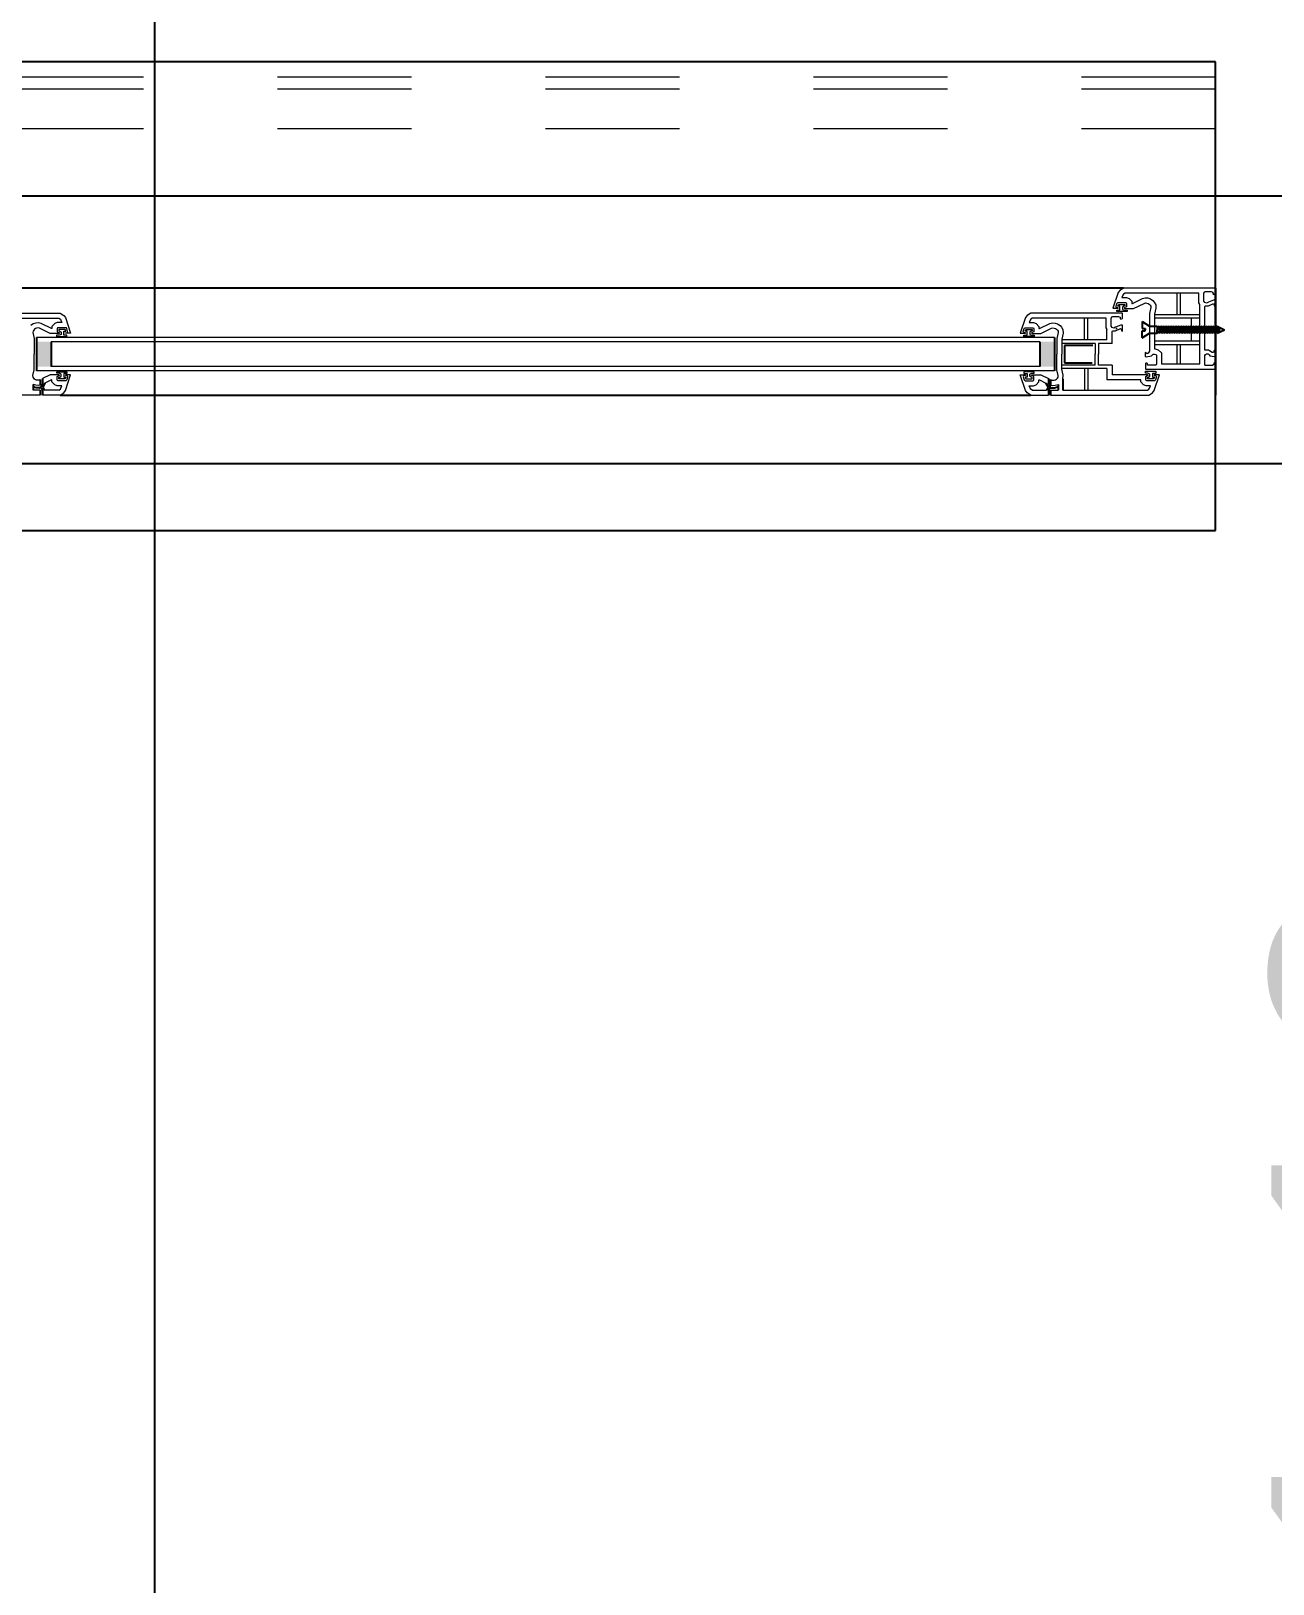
# Model space of a CAD drawing. Header units: metres. Extents: x -355 to 973, y -73 to 238.
# Drawn here: x -293.412 to -292.485, y 113.849 to 115.009 of the extents above; entities that cross this region are included whole.
import ezdxf

# ---------------------------------------------------------------- set-up
doc = ezdxf.new("R2010")
doc.units = ezdxf.units.M
doc.header["$LTSCALE"] = 3
doc.header["$MEASUREMENT"] = 0
for name, pattern in [('1', [30, 6, 6, 6, 6, 6]), ('202$0$HIDDEN', [0.375, 0.25, -0.125]), ('ACAD_ISO02W100', [15, 12, -3]), ('DASHED2', [0.375, 0.25, -0.125])]:
    doc.linetypes.add(name, pattern=pattern)
for name, color, linetype in [('01B', 10, 'Continuous'), ('4', 4, 'ACAD_ISO02W100'), ('5', 2, 'Continuous')]:
    doc.layers.add(name, color=color, linetype=linetype)
doc.layers.add('05', color=21, linetype='Continuous', lineweight=5)
doc.layers.add('15', color=63, linetype='DASHED2', lineweight=15)
doc.styles.get("Standard").update_dxf_attribs({"font": 'arial.ttf'})
doc.dimstyles.new('ahmad', dxfattribs={"dimtxt": 0.2, "dimasz": 0.1375, "dimexe": 0, "dimexo": 0.0625, "dimgap": 0.09, "dimtad": 0, "dimzin": 0, "dimdsep": 46, "dimtxsty": 'Standard', "dimblk": 'OBLIQUE', "dimcen": 0.09, "dimclrd": 245, "dimclrt": 61, "dimadec": 0, "dimazin": 0, "dimtfac": 1, "dimtofl": 0, "dimtmove": 0, "dimatfit": 3, "dimldrblk": 'OBLIQUE', "dimfxl": 0, "dimfxlon": 1, "dimtolj": 1, "dimtzin": 0, "dimlwd": 13, "dimarcsym": 0})

# ---------------------------------------------------------------- blocks, each defined once
blk = doc.blocks.new('_Oblique')
at = {"color": 0, "linetype": 'ByBlock', "lineweight": -2}
blk.add_line((-0.5, -0.5), (0.5, 0.5), dxfattribs=at)
blk = doc.blocks.new('*D612')
at = {"color": 245, "lineweight": 13, "transparency": 16777216}
for p, q in [((-304.7968, 115.9914), (-298.7765, 115.9914)), ((-291.9197, 115.9914), (-297.94, 115.9914))]:
    blk.add_line(p, q, dxfattribs=at)
at = {"layer": 'Defpoints', "color": 0, "transparency": 16777216}
for p in [(-291.9197, 115.9914), (-304.7968, 114.8861), (-291.9197, 114.8861)]:
    blk.add_point(p, dxfattribs=at)
at = {"color": 245, "lineweight": 13, "transparency": 16777216, "xscale": 0.1375, "yscale": 0.1375, "zscale": 0.1375, "rotation": 180}
blk.add_blockref('_Oblique', (-304.7968, 115.9914), dxfattribs=at)
at = {"color": 245, "lineweight": 13, "transparency": 16777216, "xscale": 0.1375, "yscale": 0.1375, "zscale": 0.1375}
blk.add_blockref('_Oblique', (-291.9197, 115.9914), dxfattribs=at)
at = {"color": 61, "transparency": 16777216, "insert": (-298.3582, 115.9914), "char_height": 0.2, "attachment_point": 5}
blk.add_mtext('\\A1;12.88', dxfattribs=at)
blk = doc.blocks.new('DSSSS')
at = {"layer": '05'}
for p, q in [((152.76042, -221.38644), (152.76042, -221.38719)), ((152.76042, -221.38719), (152.76643, -221.38719)), ((152.76643, -221.38719), (152.76643, -221.38631))]:
    blk.add_line(p, q, dxfattribs=at)
blk.add_lwpolyline([(152.76643, -221.38631), (152.76455, -221.38631), (152.76455, -221.38402), (152.76573, -221.38402), (152.76544, -221.383), (152.76167, -221.383), (152.76167, -221.38381), (152.76226, -221.38407), (152.76299, -221.38465), (152.76299, -221.38592), (152.76191, -221.38644), (152.76042, -221.38644)], dxfattribs=at)
blk = doc.blocks.new('ddd')
at = {"layer": '01B'}
for points in [[(1656.3947, 1003.8518), (1656.3838, 1003.8518), (1656.3838, 1003.8703), (1656.3947, 1003.8703)], [(1657.1326, 1003.8703), (1657.1435, 1003.8703), (1657.1435, 1003.8518), (1657.1326, 1003.8518)]]:
    blk.add_hatch(color=143, dxfattribs=at).paths.add_polyline_path(points)
at = {"layer": '01B', "color": 32}
for p, q in [((1657.2637, 1004.0293), (1657.2637, 1004.0793)), ((1657.2637, 1003.7293), (1657.2637, 1004.0293))]:
    blk.add_line(p, q, dxfattribs=at)
at = {"layer": '01B', "color": 143}
for p, q in [((1657.1951, 1003.9104), (1655.8322, 1003.9104)), ((1657.2637, 1003.9104), (1657.2637, 1003.8499)), ((1657.2637, 1003.9104), (1657.2637, 1003.8304)), ((1657.2091, 1003.8855), (1657.2091, 1003.8803)), ((1657.2091, 1003.8855), (1657.2144, 1003.8819)), ((1657.2091, 1003.8803), (1657.2112, 1003.8803)), ((1657.2091, 1003.8732), (1657.2091, 1003.8784)), ((1657.2091, 1003.8784), (1657.2112, 1003.8784)), ((1657.2091, 1003.8732), (1657.2144, 1003.8768)), ((1657.2112, 1003.8803), (1657.2112, 1003.8793)), ((1657.2112, 1003.8784), (1657.2112, 1003.8793)), ((1657.2144, 1003.8819), (1657.2202, 1003.8819)), ((1657.2144, 1003.8768), (1657.2202, 1003.8768)), ((1657.2202, 1003.8819), (1657.2202, 1003.8793)), ((1657.2202, 1003.8819), (1657.2223, 1003.8793)), ((1657.2202, 1003.8768), (1657.2202, 1003.8793)), ((1657.2202, 1003.8768), (1657.2223, 1003.8793)), ((1657.2214, 1003.8819), (1657.2207, 1003.8813)), ((1657.2214, 1003.8768), (1657.2207, 1003.8774)), ((1657.2214, 1003.8819), (1657.2235, 1003.8793)), ((1657.2214, 1003.8768), (1657.2235, 1003.8793)), ((1657.2227, 1003.8819), (1657.2219, 1003.8813)), ((1657.2227, 1003.8768), (1657.2219, 1003.8774)), ((1657.2227, 1003.8819), (1657.2248, 1003.8793)), ((1657.2227, 1003.8768), (1657.2248, 1003.8793)), ((1657.2239, 1003.8819), (1657.2232, 1003.8813)), ((1657.2239, 1003.8768), (1657.2232, 1003.8774)), ((1657.2239, 1003.8819), (1657.226, 1003.8793)), ((1657.2239, 1003.8768), (1657.226, 1003.8793)), ((1657.2251, 1003.8819), (1657.2244, 1003.8813)), ((1657.2251, 1003.8768), (1657.2244, 1003.8774)), ((1657.2251, 1003.8819), (1657.2273, 1003.8793)), ((1657.2251, 1003.8768), (1657.2273, 1003.8793)), ((1657.2264, 1003.8819), (1657.2257, 1003.8813)), ((1657.2264, 1003.8768), (1657.2257, 1003.8774)), ((1657.2264, 1003.8819), (1657.2285, 1003.8793)), ((1657.2264, 1003.8768), (1657.2285, 1003.8793)), ((1657.2276, 1003.8819), (1657.2269, 1003.8813)), ((1657.2276, 1003.8768), (1657.2269, 1003.8774)), ((1657.2276, 1003.8819), (1657.2298, 1003.8793)), ((1657.2276, 1003.8768), (1657.2298, 1003.8793)), ((1657.2289, 1003.8819), (1657.2282, 1003.8813)), ((1657.2289, 1003.8768), (1657.2282, 1003.8774)), ((1657.2289, 1003.8819), (1657.231, 1003.8793)), ((1657.2289, 1003.8768), (1657.231, 1003.8793)), ((1657.2301, 1003.8819), (1657.2294, 1003.8813)), ((1657.2301, 1003.8768), (1657.2294, 1003.8774)), ((1657.2301, 1003.8819), (1657.2323, 1003.8793)), ((1657.2301, 1003.8768), (1657.2323, 1003.8793)), ((1657.2314, 1003.8819), (1657.2306, 1003.8813)), ((1657.2314, 1003.8768), (1657.2306, 1003.8774)), ((1657.2314, 1003.8819), (1657.2335, 1003.8793)), ((1657.2314, 1003.8768), (1657.2335, 1003.8793)), ((1657.2326, 1003.8819), (1657.2319, 1003.8813)), ((1657.2326, 1003.8768), (1657.2319, 1003.8774)), ((1657.2326, 1003.8819), (1657.2347, 1003.8793)), ((1657.2326, 1003.8768), (1657.2347, 1003.8793)), ((1657.2339, 1003.8819), (1657.2331, 1003.8813)), ((1657.2339, 1003.8768), (1657.2331, 1003.8774)), ((1657.2339, 1003.8819), (1657.236, 1003.8793)), ((1657.2339, 1003.8768), (1657.236, 1003.8793)), ((1657.2351, 1003.8819), (1657.2344, 1003.8813)), ((1657.2351, 1003.8768), (1657.2344, 1003.8774)), ((1657.2351, 1003.8819), (1657.2372, 1003.8793)), ((1657.2351, 1003.8768), (1657.2372, 1003.8793)), ((1657.2364, 1003.8819), (1657.2356, 1003.8813)), ((1657.2364, 1003.8768), (1657.2356, 1003.8774)), ((1657.2364, 1003.8819), (1657.2385, 1003.8793)), ((1657.2364, 1003.8768), (1657.2385, 1003.8793)), ((1657.2376, 1003.8819), (1657.2369, 1003.8813)), ((1657.2376, 1003.8768), (1657.2369, 1003.8774)), ((1657.2376, 1003.8819), (1657.2397, 1003.8793)), ((1657.2376, 1003.8768), (1657.2397, 1003.8793)), ((1657.2388, 1003.8819), (1657.2381, 1003.8813)), ((1657.2388, 1003.8768), (1657.2381, 1003.8774)), ((1657.2388, 1003.8819), (1657.241, 1003.8793)), ((1657.2388, 1003.8768), (1657.241, 1003.8793)), ((1657.2401, 1003.8819), (1657.2394, 1003.8813)), ((1657.2401, 1003.8768), (1657.2394, 1003.8774)), ((1657.2401, 1003.8819), (1657.2422, 1003.8793)), ((1657.2401, 1003.8768), (1657.2422, 1003.8793)), ((1657.2413, 1003.8819), (1657.2406, 1003.8813)), ((1657.2413, 1003.8768), (1657.2406, 1003.8774)), ((1657.2413, 1003.8819), (1657.2435, 1003.8793)), ((1657.2413, 1003.8768), (1657.2435, 1003.8793)), ((1657.2426, 1003.8819), (1657.2419, 1003.8813)), ((1657.2426, 1003.8768), (1657.2419, 1003.8774)), ((1657.2426, 1003.8819), (1657.2447, 1003.8793)), ((1657.2426, 1003.8768), (1657.2447, 1003.8793)), ((1657.2438, 1003.8819), (1657.2431, 1003.8813)), ((1657.2438, 1003.8768), (1657.2431, 1003.8774)), ((1657.2438, 1003.8819), (1657.246, 1003.8793)), ((1657.2438, 1003.8768), (1657.246, 1003.8793)), ((1657.2451, 1003.8819), (1657.2443, 1003.8813)), ((1657.2451, 1003.8768), (1657.2443, 1003.8774)), ((1657.2451, 1003.8819), (1657.2472, 1003.8793)), ((1657.2451, 1003.8768), (1657.2472, 1003.8793)), ((1657.2463, 1003.8819), (1657.2456, 1003.8813)), ((1657.2463, 1003.8768), (1657.2456, 1003.8774)), ((1657.2463, 1003.8819), (1657.2484, 1003.8793)), ((1657.2463, 1003.8768), (1657.2484, 1003.8793)), ((1657.2476, 1003.8819), (1657.2468, 1003.8813)), ((1657.2476, 1003.8768), (1657.2468, 1003.8774)), ((1657.2476, 1003.8819), (1657.2497, 1003.8793)), ((1657.2476, 1003.8768), (1657.2497, 1003.8793)), ((1657.2488, 1003.8819), (1657.2481, 1003.8813)), ((1657.2488, 1003.8768), (1657.2481, 1003.8774)), ((1657.2488, 1003.8819), (1657.2509, 1003.8793)), ((1657.2488, 1003.8768), (1657.2509, 1003.8793)), ((1657.2501, 1003.8819), (1657.2493, 1003.8813)), ((1657.2501, 1003.8768), (1657.2493, 1003.8774)), ((1657.2501, 1003.8819), (1657.2522, 1003.8793)), ((1657.2501, 1003.8768), (1657.2522, 1003.8793)), ((1657.2513, 1003.8819), (1657.2506, 1003.8813)), ((1657.2513, 1003.8768), (1657.2506, 1003.8774)), ((1657.2513, 1003.8819), (1657.2534, 1003.8793)), ((1657.2513, 1003.8768), (1657.2534, 1003.8793)), ((1657.2525, 1003.8819), (1657.2518, 1003.8813)), ((1657.2525, 1003.8768), (1657.2518, 1003.8774)), ((1657.2525, 1003.8819), (1657.2547, 1003.8793)), ((1657.2525, 1003.8768), (1657.2547, 1003.8793)), ((1657.2538, 1003.8819), (1657.2531, 1003.8813)), ((1657.2538, 1003.8768), (1657.2531, 1003.8774)), ((1657.2538, 1003.8819), (1657.2559, 1003.8793)), ((1657.2538, 1003.8768), (1657.2559, 1003.8793)), ((1657.255, 1003.8819), (1657.2543, 1003.8813)), ((1657.255, 1003.8768), (1657.2543, 1003.8774)), ((1657.255, 1003.8819), (1657.2572, 1003.8793)), ((1657.255, 1003.8768), (1657.2572, 1003.8793)), ((1657.2563, 1003.8819), (1657.2556, 1003.8813)), ((1657.2563, 1003.8768), (1657.2556, 1003.8774)), ((1657.2563, 1003.8819), (1657.2584, 1003.8793)), ((1657.2563, 1003.8768), (1657.2584, 1003.8793)), ((1657.2575, 1003.8819), (1657.2568, 1003.8813)), ((1657.2575, 1003.8768), (1657.2568, 1003.8774)), ((1657.2575, 1003.8819), (1657.2597, 1003.8793)), ((1657.2575, 1003.8768), (1657.2597, 1003.8793)), ((1657.2588, 1003.8819), (1657.258, 1003.8813)), ((1657.2588, 1003.8768), (1657.258, 1003.8774)), ((1657.2588, 1003.8819), (1657.2609, 1003.8793)), ((1657.2588, 1003.8768), (1657.2609, 1003.8793)), ((1657.26, 1003.8819), (1657.2593, 1003.8813)), ((1657.26, 1003.8768), (1657.2593, 1003.8774)), ((1657.26, 1003.8819), (1657.2622, 1003.8793)), ((1657.26, 1003.8768), (1657.2622, 1003.8793)), ((1657.2613, 1003.8819), (1657.2605, 1003.8813)), ((1657.2613, 1003.8768), (1657.2605, 1003.8774)), ((1657.2613, 1003.8819), (1657.2634, 1003.8793)), ((1657.2613, 1003.8768), (1657.2634, 1003.8793)), ((1657.2625, 1003.8819), (1657.2618, 1003.8813)), ((1657.2625, 1003.8768), (1657.2618, 1003.8774)), ((1657.2625, 1003.8819), (1657.2646, 1003.8793)), ((1657.2625, 1003.8768), (1657.2646, 1003.8793)), ((1657.2638, 1003.8819), (1657.263, 1003.8813)), ((1657.2638, 1003.8768), (1657.263, 1003.8774)), ((1657.2638, 1003.8819), (1657.2659, 1003.8793)), ((1657.2638, 1003.8768), (1657.2659, 1003.8793)), ((1657.265, 1003.8819), (1657.2643, 1003.8813)), ((1657.265, 1003.8768), (1657.2643, 1003.8774)), ((1657.265, 1003.8819), (1657.2671, 1003.8793)), ((1657.265, 1003.8819), (1657.2704, 1003.8793)), ((1657.265, 1003.8768), (1657.2671, 1003.8793)), ((1657.265, 1003.8768), (1657.2704, 1003.8793)), ((1656.3838, 1003.8736), (1656.3838, 1003.8485)), ((1656.3947, 1003.8703), (1656.3947, 1003.8518)), ((1657.1326, 1003.8703), (1657.1326, 1003.8518)), ((1657.1435, 1003.8736), (1657.1435, 1003.8485)), ((1657.1721, 1003.8676), (1657.151, 1003.8676)), ((1657.151, 1003.8676), (1657.151, 1003.8546)), ((1657.151, 1003.8546), (1657.1718, 1003.8546)), ((1656.3866, 1003.842), (1656.3866, 1003.8379)), ((1656.3882, 1003.8428), (1656.3882, 1003.8385)), ((1657.1392, 1003.8428), (1657.1392, 1003.8385)), ((1657.1407, 1003.842), (1657.1407, 1003.8379)), ((1657.1499, 1003.8427), (1657.1499, 1003.8342)), ((1656.3812, 1003.8384), (1656.3812, 1003.8342)), ((1656.3816, 1003.8369), (1656.3814, 1003.8363)), ((1656.3866, 1003.8342), (1656.3866, 1003.8304)), ((1656.3882, 1003.8385), (1656.3871, 1003.8364)), ((1656.3874, 1003.8358), (1656.3882, 1003.8342)), ((1656.3882, 1003.8342), (1656.3882, 1003.8304)), ((1656.3901, 1003.8395), (1656.3885, 1003.8364)), ((1656.3885, 1003.8364), (1656.3896, 1003.8342)), ((1656.4015, 1003.8304), (1657.1259, 1003.8304)), ((1657.1372, 1003.8395), (1657.1388, 1003.8364)), ((1657.1388, 1003.8364), (1657.1377, 1003.8342)), ((1657.1392, 1003.8385), (1657.1403, 1003.8364)), ((1657.14, 1003.8358), (1657.1392, 1003.8342)), ((1657.1392, 1003.8342), (1657.1392, 1003.8304)), ((1657.1407, 1003.8342), (1657.1407, 1003.8304)), ((1657.1458, 1003.8369), (1657.1459, 1003.8363)), ((1657.1462, 1003.8384), (1657.1462, 1003.8342))]:
    blk.add_line(p, q, dxfattribs=at)
at = {"layer": '05', "color": 143}
for p, q in [((1657.1951, 1003.9104), (1657.1924, 1003.9087)), ((1657.2637, 1003.9104), (1657.1951, 1003.9104)), ((1657.2637, 1003.9064), (1657.2637, 1003.9104)), ((1657.1911, 1003.907), (1657.1872, 1003.8953)), ((1657.1895, 1003.8966), (1657.1902, 1003.8989)), ((1657.1902, 1003.8989), (1657.1905, 1003.8993)), ((1657.1905, 1003.8993), (1657.1908, 1003.8995)), ((1657.1908, 1003.8995), (1657.1965, 1003.8995)), ((1657.1924, 1003.9087), (1657.1911, 1003.907)), ((1657.1945, 1003.9052), (1657.1939, 1003.9033)), ((1657.1939, 1003.9033), (1657.1973, 1003.9033)), ((1657.195, 1003.9058), (1657.1945, 1003.9052)), ((1657.1962, 1003.9066), (1657.195, 1003.9058)), ((1657.2513, 1003.9066), (1657.1962, 1003.9066)), ((1657.1965, 1003.8995), (1657.197, 1003.8993)), ((1657.197, 1003.8993), (1657.1974, 1003.8989)), ((1657.1973, 1003.9033), (1657.1992, 1003.9026)), ((1657.1974, 1003.8989), (1657.1974, 1003.8964)), ((1657.1992, 1003.9026), (1657.2012, 1003.9005)), ((1657.2012, 1003.9005), (1657.2012, 1003.899)), ((1657.2012, 1003.899), (1657.2017, 1003.899)), ((1657.2017, 1003.899), (1657.2093, 1003.9027)), ((1657.2025, 1003.8951), (1657.2106, 1003.899)), ((1657.2093, 1003.9027), (1657.2113, 1003.9031)), ((1657.2106, 1003.899), (1657.2116, 1003.8993)), ((1657.2113, 1003.9031), (1657.2133, 1003.903)), ((1657.2116, 1003.8993), (1657.2126, 1003.8992)), ((1657.2126, 1003.8992), (1657.2135, 1003.8989)), ((1657.2133, 1003.903), (1657.2152, 1003.9024)), ((1657.2135, 1003.8989), (1657.2143, 1003.8983)), ((1657.2152, 1003.9024), (1657.217, 1003.9011)), ((1657.217, 1003.9011), (1657.218, 1003.8999)), ((1657.218, 1003.8999), (1657.2192, 1003.898)), ((1657.2352, 1003.8904), (1657.2352, 1003.9066)), ((1657.2377, 1003.8904), (1657.2377, 1003.9066)), ((1657.2513, 1003.8993), (1657.2513, 1003.9066)), ((1657.2521, 1003.8982), (1657.2513, 1003.8993)), ((1657.2551, 1003.9067), (1657.2557, 1003.9077)), ((1657.2551, 1003.9006), (1657.2551, 1003.9067)), ((1657.2558, 1003.8997), (1657.2551, 1003.9006)), ((1657.2557, 1003.9077), (1657.2563, 1003.9078)), ((1657.2571, 1003.8991), (1657.2558, 1003.8997)), ((1657.2563, 1003.9078), (1657.2606, 1003.9078)), ((1657.2584, 1003.8999), (1657.2571, 1003.8991)), ((1657.2623, 1003.9014), (1657.2584, 1003.8999)), ((1657.2584, 1003.8971), (1657.2622, 1003.8989)), ((1657.2606, 1003.9078), (1657.2617, 1003.9073)), ((1657.2617, 1003.9073), (1657.2617, 1003.9063)), ((1657.2617, 1003.9063), (1657.2623, 1003.9057)), ((1657.2622, 1003.8989), (1657.2626, 1003.8984)), ((1657.2623, 1003.9057), (1657.2637, 1003.9064)), ((1657.2637, 1003.9013), (1657.2623, 1003.9014)), ((1657.2637, 1003.8972), (1657.2637, 1003.9013)), ((1657.166, 1003.8717), (1657.166, 1003.8879)), ((1657.1685, 1003.8717), (1657.1685, 1003.8879)), ((1657.1872, 1003.8953), (1657.1911, 1003.8953)), ((1657.1896, 1003.8962), (1657.1895, 1003.8966)), ((1657.1899, 1003.8958), (1657.1896, 1003.8962)), ((1657.1904, 1003.8957), (1657.1899, 1003.8958)), ((1657.19, 1003.8929), (1657.19, 1003.894)), ((1657.1977, 1003.8929), (1657.19, 1003.8929)), ((1657.1911, 1003.8957), (1657.1904, 1003.8957)), ((1657.1911, 1003.8953), (1657.1911, 1003.8957)), ((1657.196, 1003.8958), (1657.1957, 1003.8955)), ((1657.1957, 1003.8955), (1657.1957, 1003.8953)), ((1657.1957, 1003.8953), (1657.1961, 1003.8951)), ((1657.1974, 1003.8964), (1657.196, 1003.8958)), ((1657.1961, 1003.8951), (1657.2025, 1003.8951)), ((1657.1977, 1003.8939), (1657.1977, 1003.8929)), ((1657.2143, 1003.8983), (1657.2149, 1003.8976)), ((1657.2154, 1003.8958), (1657.2144, 1003.8914)), ((1657.2144, 1003.8914), (1657.2144, 1003.8833)), ((1657.2149, 1003.8976), (1657.2154, 1003.8969)), ((1657.2154, 1003.8969), (1657.2154, 1003.8958)), ((1657.2192, 1003.8954), (1657.2182, 1003.891)), ((1657.2182, 1003.891), (1657.2182, 1003.8833)), ((1657.252, 1003.8904), (1657.2182, 1003.8904)), ((1657.252, 1003.8878), (1657.2182, 1003.8878)), ((1657.2192, 1003.898), (1657.2192, 1003.8954)), ((1657.2457, 1003.8878), (1657.2457, 1003.8709)), ((1657.252, 1003.8979), (1657.2521, 1003.8982)), ((1657.252, 1003.8755), (1657.252, 1003.8979)), ((1657.2558, 1003.8967), (1657.2561, 1003.8971)), ((1657.2558, 1003.8755), (1657.2558, 1003.8967)), ((1657.2561, 1003.8971), (1657.2572, 1003.8971)), ((1657.2572, 1003.8971), (1657.2584, 1003.8971)), ((1657.2626, 1003.8984), (1657.2627, 1003.8971)), ((1657.2627, 1003.8971), (1657.2633, 1003.897)), ((1657.2633, 1003.897), (1657.2637, 1003.8972)), ((1657.2144, 1003.8833), (1657.2144, 1003.8632)), ((1657.2182, 1003.8833), (1657.2182, 1003.865)), ((1657.252, 1003.8612), (1657.252, 1003.8755)), ((1657.2558, 1003.864), (1657.2558, 1003.8755)), ((1657.1827, 1003.8717), (1657.149, 1003.8717)), ((1657.1739, 1003.8691), (1657.149, 1003.8691)), ((1657.1739, 1003.8691), (1657.1739, 1003.861)), ((1657.1866, 1003.8691), (1657.1764, 1003.8691)), ((1657.1764, 1003.8691), (1657.1764, 1003.861)), ((1657.2182, 1003.8709), (1657.252, 1003.8709)), ((1657.2182, 1003.8683), (1657.252, 1003.8683)), ((1657.2182, 1003.865), (1657.2186, 1003.865)), ((1657.2186, 1003.865), (1657.221, 1003.8643)), ((1657.221, 1003.8643), (1657.2235, 1003.862)), ((1657.2352, 1003.8537), (1657.2352, 1003.8683)), ((1657.2377, 1003.8537), (1657.2377, 1003.8683)), ((1657.2586, 1003.864), (1657.2558, 1003.864)), ((1657.2593, 1003.8635), (1657.2586, 1003.864)), ((1657.2628, 1003.8638), (1657.2622, 1003.8623)), ((1657.2631, 1003.8638), (1657.2628, 1003.8638)), ((1657.2637, 1003.8637), (1657.2631, 1003.8638)), ((1656.3821, 1003.8567), (1656.3821, 1003.861)), ((1656.3821, 1003.8494), (1656.3821, 1003.8567)), ((1657.1452, 1003.8567), (1657.1452, 1003.861)), ((1657.1452, 1003.8494), (1657.1452, 1003.8567)), ((1657.149, 1003.8567), (1657.149, 1003.861)), ((1657.149, 1003.8498), (1657.149, 1003.8567)), ((1657.1739, 1003.8529), (1657.149, 1003.8529)), ((1657.1739, 1003.8529), (1657.1739, 1003.861)), ((1657.1764, 1003.8529), (1657.1764, 1003.861)), ((1657.1866, 1003.8529), (1657.1764, 1003.8529)), ((1657.1866, 1003.8529), (1657.1866, 1003.8456)), ((1657.2119, 1003.862), (1657.2113, 1003.8624)), ((1657.2113, 1003.8624), (1657.2113, 1003.8596)), ((1657.2113, 1003.8596), (1657.2119, 1003.8591)), ((1657.2117, 1003.8544), (1657.2114, 1003.8541)), ((1657.2114, 1003.8541), (1657.2114, 1003.8499)), ((1657.2126, 1003.8544), (1657.2117, 1003.8544)), ((1657.2127, 1003.8614), (1657.2119, 1003.862)), ((1657.2119, 1003.8591), (1657.216, 1003.8598)), ((1657.2129, 1003.8541), (1657.2126, 1003.8544)), ((1657.2135, 1003.8619), (1657.2127, 1003.8614)), ((1657.2129, 1003.8535), (1657.2129, 1003.8541)), ((1657.2131, 1003.8529), (1657.2129, 1003.8535)), ((1657.2135, 1003.8527), (1657.2131, 1003.8529)), ((1657.2141, 1003.8625), (1657.2135, 1003.8619)), ((1657.219, 1003.8527), (1657.2135, 1003.8527)), ((1657.2144, 1003.8632), (1657.2141, 1003.8625)), ((1657.216, 1003.8598), (1657.2171, 1003.8611)), ((1657.2171, 1003.8611), (1657.2181, 1003.8611)), ((1657.2181, 1003.8611), (1657.2191, 1003.8609)), ((1657.2195, 1003.8531), (1657.219, 1003.8527)), ((1657.2191, 1003.8609), (1657.2197, 1003.8603)), ((1657.2197, 1003.8537), (1657.2195, 1003.8531)), ((1657.2197, 1003.8603), (1657.2197, 1003.8537)), ((1657.2235, 1003.862), (1657.2235, 1003.8537)), ((1657.2235, 1003.8537), (1657.252, 1003.8537)), ((1657.252, 1003.8537), (1657.252, 1003.8612)), ((1657.2558, 1003.8601), (1657.2562, 1003.8609)), ((1657.2558, 1003.8529), (1657.2558, 1003.8601)), ((1657.2563, 1003.8525), (1657.2558, 1003.8529)), ((1657.2562, 1003.8609), (1657.257, 1003.8613)), ((1657.2616, 1003.8525), (1657.2563, 1003.8525)), ((1657.257, 1003.8613), (1657.2582, 1003.8612)), ((1657.2582, 1003.8612), (1657.2589, 1003.8606)), ((1657.2589, 1003.8606), (1657.2596, 1003.8599)), ((1657.2612, 1003.8623), (1657.2593, 1003.8635)), ((1657.2596, 1003.8599), (1657.263, 1003.8594)), ((1657.2622, 1003.8623), (1657.2612, 1003.8623)), ((1657.2624, 1003.8533), (1657.2616, 1003.8525)), ((1657.2631, 1003.8544), (1657.2624, 1003.8543)), ((1657.2624, 1003.8543), (1657.2624, 1003.8533)), ((1657.263, 1003.8594), (1657.2637, 1003.8599)), ((1657.2637, 1003.8541), (1657.2631, 1003.8544)), ((1657.2637, 1003.8599), (1657.2637, 1003.8637)), ((1657.2637, 1003.8637), (1657.2637, 1003.8637)), ((1657.2637, 1003.8499), (1657.2637, 1003.8541)), ((1656.3811, 1003.845), (1656.3821, 1003.8494)), ((1656.3812, 1003.8439), (1656.3811, 1003.845)), ((1656.3817, 1003.8431), (1656.3812, 1003.8439)), ((1656.3822, 1003.8424), (1656.3817, 1003.8431)), ((1656.3831, 1003.8418), (1656.3822, 1003.8424)), ((1656.3839, 1003.8416), (1656.3831, 1003.8418)), ((1656.385, 1003.8415), (1656.3839, 1003.8416)), ((1656.386, 1003.8417), (1656.385, 1003.8415)), ((1656.3866, 1003.842), (1656.386, 1003.8417)), ((1656.394, 1003.8456), (1656.3882, 1003.8428)), ((1656.3949, 1003.8418), (1656.3901, 1003.8395)), ((1656.4005, 1003.8456), (1656.394, 1003.8456)), ((1656.3953, 1003.8418), (1656.3949, 1003.8418)), ((1656.3953, 1003.8403), (1656.3953, 1003.8418)), ((1656.3989, 1003.8469), (1656.3989, 1003.8479)), ((1656.3989, 1003.8479), (1656.4065, 1003.8479)), ((1656.3992, 1003.8444), (1656.4005, 1003.845)), ((1656.3992, 1003.8418), (1656.3992, 1003.8444)), ((1656.3996, 1003.8414), (1656.3992, 1003.8418)), ((1656.4, 1003.8412), (1656.3996, 1003.8414)), ((1656.4057, 1003.8412), (1656.4, 1003.8412)), ((1656.4009, 1003.8454), (1656.4005, 1003.8456)), ((1656.4005, 1003.845), (1656.4009, 1003.8452)), ((1656.4009, 1003.8452), (1656.4009, 1003.8454)), ((1656.4093, 1003.8455), (1656.4054, 1003.8455)), ((1656.4054, 1003.8455), (1656.4054, 1003.8451)), ((1656.4054, 1003.8451), (1656.4061, 1003.8451)), ((1656.4055, 1003.8338), (1656.4093, 1003.8455)), ((1656.4061, 1003.8415), (1656.4057, 1003.8412)), ((1656.4061, 1003.8451), (1656.4067, 1003.845)), ((1656.4064, 1003.8419), (1656.4061, 1003.8415)), ((1656.407, 1003.8441), (1656.4064, 1003.8419)), ((1656.4065, 1003.8479), (1656.4065, 1003.8467)), ((1656.4067, 1003.845), (1656.4069, 1003.8445)), ((1656.4069, 1003.8445), (1656.407, 1003.8441)), ((1657.1219, 1003.8338), (1657.118, 1003.8455)), ((1657.118, 1003.8455), (1657.1219, 1003.8455)), ((1657.1204, 1003.8445), (1657.1203, 1003.8441)), ((1657.1203, 1003.8441), (1657.1209, 1003.8419)), ((1657.1206, 1003.845), (1657.1204, 1003.8445)), ((1657.1212, 1003.8451), (1657.1206, 1003.845)), ((1657.1285, 1003.8479), (1657.1208, 1003.8479)), ((1657.1208, 1003.8479), (1657.1208, 1003.8467)), ((1657.1209, 1003.8419), (1657.1212, 1003.8415)), ((1657.1219, 1003.8451), (1657.1212, 1003.8451)), ((1657.1212, 1003.8415), (1657.1216, 1003.8412)), ((1657.1216, 1003.8412), (1657.1273, 1003.8412)), ((1657.1219, 1003.8455), (1657.1219, 1003.8451)), ((1657.1265, 1003.8454), (1657.1269, 1003.8456)), ((1657.1265, 1003.8452), (1657.1265, 1003.8454)), ((1657.1268, 1003.845), (1657.1265, 1003.8452)), ((1657.1282, 1003.8444), (1657.1268, 1003.845)), ((1657.1269, 1003.8456), (1657.1333, 1003.8456)), ((1657.1273, 1003.8412), (1657.1278, 1003.8414)), ((1657.1278, 1003.8414), (1657.1282, 1003.8418)), ((1657.1282, 1003.8418), (1657.1282, 1003.8444)), ((1657.1285, 1003.8469), (1657.1285, 1003.8479)), ((1657.132, 1003.8403), (1657.132, 1003.8418)), ((1657.132, 1003.8418), (1657.1324, 1003.8418)), ((1657.1324, 1003.8418), (1657.1372, 1003.8395)), ((1657.1333, 1003.8456), (1657.1392, 1003.8428)), ((1657.1407, 1003.842), (1657.1413, 1003.8417)), ((1657.1413, 1003.8417), (1657.1424, 1003.8415)), ((1657.1424, 1003.8415), (1657.1434, 1003.8416)), ((1657.1434, 1003.8416), (1657.1443, 1003.8418)), ((1657.1443, 1003.8418), (1657.1451, 1003.8424)), ((1657.1451, 1003.8424), (1657.1457, 1003.8431)), ((1657.1462, 1003.845), (1657.1452, 1003.8494)), ((1657.1457, 1003.8431), (1657.1462, 1003.8439)), ((1657.1462, 1003.8439), (1657.1462, 1003.845)), ((1657.1827, 1003.8504), (1657.149, 1003.8504)), ((1657.15, 1003.8453), (1657.149, 1003.8498)), ((1657.1499, 1003.8427), (1657.15, 1003.8453)), ((1657.166, 1003.8504), (1657.166, 1003.8342)), ((1657.1685, 1003.8504), (1657.1685, 1003.8342)), ((1657.1827, 1003.8504), (1657.1827, 1003.8418)), ((1657.2079, 1003.8418), (1657.1827, 1003.8418)), ((1657.213, 1003.8456), (1657.1866, 1003.8456)), ((1657.2079, 1003.8403), (1657.2079, 1003.8418)), ((1657.2114, 1003.8499), (1657.2637, 1003.8499)), ((1657.2114, 1003.8469), (1657.2114, 1003.8483)), ((1657.2114, 1003.8483), (1657.2191, 1003.8483)), ((1657.2117, 1003.8444), (1657.2131, 1003.845)), ((1657.2117, 1003.8418), (1657.2117, 1003.8444)), ((1657.2121, 1003.8414), (1657.2117, 1003.8418)), ((1657.2126, 1003.8412), (1657.2121, 1003.8414)), ((1657.2183, 1003.8412), (1657.2126, 1003.8412)), ((1657.2134, 1003.8454), (1657.213, 1003.8456)), ((1657.2131, 1003.845), (1657.2134, 1003.8452)), ((1657.2134, 1003.8452), (1657.2134, 1003.8454)), ((1657.218, 1003.8338), (1657.2219, 1003.8455)), ((1657.2219, 1003.8455), (1657.218, 1003.8455)), ((1657.218, 1003.8455), (1657.218, 1003.8451)), ((1657.218, 1003.8451), (1657.2187, 1003.8451)), ((1657.2186, 1003.8415), (1657.2183, 1003.8412)), ((1657.219, 1003.8419), (1657.2186, 1003.8415)), ((1657.2187, 1003.8451), (1657.2192, 1003.845)), ((1657.2196, 1003.8441), (1657.219, 1003.8419)), ((1657.2191, 1003.8483), (1657.2191, 1003.8467)), ((1657.2192, 1003.845), (1657.2195, 1003.8445)), ((1657.2195, 1003.8445), (1657.2196, 1003.8441)), ((1656.3866, 1003.8304), (1656.3159, 1003.8304)), ((1656.3832, 1003.8378), (1656.3812, 1003.8384)), ((1656.3866, 1003.8342), (1656.3812, 1003.8342)), ((1656.3835, 1003.8356), (1656.3814, 1003.8363)), ((1656.3836, 1003.8362), (1656.3816, 1003.8369)), ((1656.3852, 1003.8376), (1656.3832, 1003.8378)), ((1656.3857, 1003.8354), (1656.3835, 1003.8356)), ((1656.3856, 1003.8361), (1656.3836, 1003.8362)), ((1656.3866, 1003.8379), (1656.3852, 1003.8376)), ((1656.3871, 1003.8364), (1656.3856, 1003.8361)), ((1656.3874, 1003.8358), (1656.3857, 1003.8354)), ((1656.4015, 1003.8304), (1656.3882, 1003.8304)), ((1656.4004, 1003.8342), (1656.3896, 1003.8342)), ((1656.3974, 1003.8382), (1656.3953, 1003.8403)), ((1656.3993, 1003.8374), (1656.3974, 1003.8382)), ((1656.4026, 1003.8374), (1656.3993, 1003.8374)), ((1656.4004, 1003.8342), (1656.4016, 1003.835)), ((1656.4015, 1003.8304), (1656.4042, 1003.8321)), ((1656.4016, 1003.835), (1656.402, 1003.8356)), ((1656.402, 1003.8356), (1656.4026, 1003.8374)), ((1656.4042, 1003.8321), (1656.4055, 1003.8338)), ((1657.1232, 1003.8321), (1657.1219, 1003.8338)), ((1657.1259, 1003.8304), (1657.1232, 1003.8321)), ((1657.1253, 1003.8356), (1657.1247, 1003.8374)), ((1657.1247, 1003.8374), (1657.128, 1003.8374)), ((1657.1258, 1003.835), (1657.1253, 1003.8356)), ((1657.127, 1003.8342), (1657.1258, 1003.835)), ((1657.1259, 1003.8304), (1657.1392, 1003.8304)), ((1657.127, 1003.8342), (1657.1377, 1003.8342)), ((1657.128, 1003.8374), (1657.1299, 1003.8382)), ((1657.1299, 1003.8382), (1657.132, 1003.8403)), ((1657.14, 1003.8358), (1657.1416, 1003.8354)), ((1657.1403, 1003.8364), (1657.1417, 1003.8361)), ((1657.1407, 1003.8379), (1657.1421, 1003.8376)), ((1657.1407, 1003.8342), (1657.1462, 1003.8342)), ((1657.1407, 1003.8304), (1657.214, 1003.8304)), ((1657.1416, 1003.8354), (1657.1438, 1003.8356)), ((1657.1417, 1003.8361), (1657.1437, 1003.8362)), ((1657.1421, 1003.8376), (1657.1441, 1003.8378)), ((1657.1437, 1003.8362), (1657.1458, 1003.8369)), ((1657.1438, 1003.8356), (1657.1459, 1003.8363)), ((1657.1441, 1003.8378), (1657.1462, 1003.8384)), ((1657.1499, 1003.8342), (1657.2129, 1003.8342)), ((1657.2099, 1003.8382), (1657.2079, 1003.8403)), ((1657.2119, 1003.8374), (1657.2099, 1003.8382)), ((1657.2152, 1003.8374), (1657.2119, 1003.8374)), ((1657.2129, 1003.8342), (1657.2141, 1003.835)), ((1657.214, 1003.8304), (1657.2167, 1003.8321)), ((1657.2141, 1003.835), (1657.2146, 1003.8356)), ((1657.2146, 1003.8356), (1657.2152, 1003.8374)), ((1657.2167, 1003.8321), (1657.218, 1003.8338))]:
    blk.add_line(p, q, dxfattribs=at)
at = {"layer": '05', "color": 107}
for p, q in [((1657.1435, 1003.8736), (1656.3838, 1003.8736)), ((1657.1326, 1003.8703), (1656.3947, 1003.8703)), ((1657.1435, 1003.8485), (1656.3838, 1003.8485)), ((1657.1326, 1003.8518), (1656.3947, 1003.8518))]:
    blk.add_line(p, q, dxfattribs=at)
at = {"layer": '05', "color": 143}
for points in [[(1656.3329, 1003.8917), (1656.4015, 1003.8917), (1656.4042, 1003.89), (1656.4055, 1003.8883), (1656.4093, 1003.8766), (1656.4054, 1003.8766), (1656.4054, 1003.877), (1656.4061, 1003.877), (1656.4067, 1003.8771), (1656.4069, 1003.8775), (1656.407, 1003.878), (1656.4064, 1003.8802), (1656.4061, 1003.8806), (1656.4057, 1003.8808), (1656.4, 1003.8808), (1656.3996, 1003.8807), (1656.3992, 1003.8803), (1656.3992, 1003.8777), (1656.4005, 1003.8771), (1656.4009, 1003.8768), (1656.4009, 1003.8766), (1656.4005, 1003.8765), (1656.394, 1003.8765), (1656.386, 1003.8804), (1656.385, 1003.8806), (1656.3839, 1003.8805), (1656.3831, 1003.8802), (1656.3822, 1003.8796), (1656.3817, 1003.879), (1656.3812, 1003.8782), (1656.3811, 1003.8771), (1656.3821, 1003.8727), (1656.3821, 1003.8654), (1656.3821, 1003.861)], [(1656.3452, 1003.8879), (1656.4004, 1003.8879), (1656.4016, 1003.8871), (1656.402, 1003.8865), (1656.4026, 1003.8847), (1656.3993, 1003.8847), (1656.3974, 1003.8839), (1656.3953, 1003.8818), (1656.3953, 1003.8803), (1656.3949, 1003.8803), (1656.3873, 1003.884), (1656.3852, 1003.8845), (1656.3832, 1003.8843), (1656.3814, 1003.8837), (1656.3795, 1003.8825)], [(1657.1944, 1003.8917), (1657.1259, 1003.8917), (1657.1232, 1003.89), (1657.1219, 1003.8883), (1657.118, 1003.8766), (1657.1219, 1003.8766), (1657.1219, 1003.877), (1657.1212, 1003.877), (1657.1206, 1003.8771), (1657.1204, 1003.8775), (1657.1203, 1003.878), (1657.1209, 1003.8802), (1657.1212, 1003.8806), (1657.1216, 1003.8808), (1657.1273, 1003.8808), (1657.1278, 1003.8807), (1657.1282, 1003.8803), (1657.1282, 1003.8777), (1657.1268, 1003.8771), (1657.1265, 1003.8768), (1657.1265, 1003.8766), (1657.1269, 1003.8765), (1657.1333, 1003.8765), (1657.1413, 1003.8804), (1657.1424, 1003.8806), (1657.1434, 1003.8805), (1657.1443, 1003.8802), (1657.1451, 1003.8796), (1657.1457, 1003.879), (1657.1462, 1003.8782), (1657.1462, 1003.8771), (1657.1452, 1003.8727), (1657.1452, 1003.8654), (1657.1452, 1003.861)], [(1657.1827, 1003.8717), (1657.1827, 1003.8792), (1657.1829, 1003.8795), (1657.1821, 1003.8806), (1657.1821, 1003.8879), (1657.127, 1003.8879), (1657.1258, 1003.8871), (1657.1253, 1003.8865), (1657.1247, 1003.8847), (1657.128, 1003.8847), (1657.1299, 1003.8839), (1657.132, 1003.8818), (1657.132, 1003.8803), (1657.1324, 1003.8803), (1657.1401, 1003.884), (1657.1421, 1003.8845), (1657.1441, 1003.8843), (1657.1459, 1003.8837), (1657.1478, 1003.8825), (1657.1488, 1003.8812), (1657.1499, 1003.8794), (1657.15, 1003.8768), (1657.149, 1003.8723), (1657.149, 1003.8654), (1657.149, 1003.861)], [(1657.1866, 1003.8691), (1657.1866, 1003.878), (1657.1869, 1003.8784), (1657.188, 1003.8784), (1657.1892, 1003.8784), (1657.1929, 1003.8802), (1657.1934, 1003.8797), (1657.1935, 1003.8785), (1657.1941, 1003.8783), (1657.1944, 1003.8785), (1657.1944, 1003.8826), (1657.193, 1003.8828), (1657.1892, 1003.8813), (1657.1879, 1003.8805), (1657.1866, 1003.881), (1657.1859, 1003.8819), (1657.1859, 1003.888), (1657.1865, 1003.889), (1657.1871, 1003.8891), (1657.1914, 1003.8891), (1657.1925, 1003.8887), (1657.1925, 1003.8876), (1657.193, 1003.8871), (1657.1944, 1003.8877), (1657.1944, 1003.8917)], [(1657.19, 1003.894), (1657.1924, 1003.894), (1657.1924, 1003.8969), (1657.1909, 1003.8969), (1657.1913, 1003.8982), (1657.1961, 1003.8982), (1657.1961, 1003.8972), (1657.1953, 1003.8969), (1657.1944, 1003.8961), (1657.1944, 1003.8945), (1657.1958, 1003.8939), (1657.1977, 1003.8939)], [(1656.4065, 1003.8467), (1656.4041, 1003.8467), (1656.4041, 1003.8438), (1656.4056, 1003.8438), (1656.4053, 1003.8425), (1656.4004, 1003.8425), (1656.4004, 1003.8435), (1656.4012, 1003.8439), (1656.4021, 1003.8446), (1656.4021, 1003.8462), (1656.4008, 1003.8469), (1656.3989, 1003.8469)], [(1657.1208, 1003.8467), (1657.1232, 1003.8467), (1657.1232, 1003.8438), (1657.1217, 1003.8438), (1657.1221, 1003.8425), (1657.1269, 1003.8425), (1657.1269, 1003.8435), (1657.1261, 1003.8439), (1657.1252, 1003.8446), (1657.1252, 1003.8462), (1657.1266, 1003.8469), (1657.1285, 1003.8469)], [(1657.2191, 1003.8467), (1657.2167, 1003.8467), (1657.2167, 1003.8438), (1657.2182, 1003.8438), (1657.2178, 1003.8425), (1657.213, 1003.8425), (1657.213, 1003.8435), (1657.2138, 1003.8439), (1657.2147, 1003.8446), (1657.2147, 1003.8462), (1657.2133, 1003.8469), (1657.2114, 1003.8469)]]:
    blk.add_lwpolyline(points, dxfattribs=at)
blk.add_lwpolyline([(1657.1898, 1003.8801), (1657.1894, 1003.8799), (1657.1903, 1003.8803)], close=True, dxfattribs=at)
at = {"layer": '15'}
for p, q in [((1657.2637, 1003.9793), (1655.7637, 1003.9793)), ((1655.7637, 1003.7793), (1657.2637, 1003.7793))]:
    blk.add_line(p, q, dxfattribs=at)
at = {"layer": '5', "color": 32}
for p, q in [((1657.2637, 1004.0793), (1655.7637, 1004.0793)), ((1655.7637, 1003.7293), (1657.2637, 1003.7293))]:
    blk.add_line(p, q, dxfattribs=at)
at = {"layer": '5', "color": 5, "linetype": '202$0$HIDDEN', "lineweight": 5, "ltscale": 0.1}
for p, q in [((1657.2637, 1004.0678), (1655.7637, 1004.0678)), ((1657.2637, 1004.059), (1655.7637, 1004.059)), ((1657.2637, 1004.0293), (1655.7637, 1004.0293))]:
    blk.add_line(p, q, dxfattribs=at)
at = {"layer": '01B', "color": 143, "yscale": 1.275494208194687, "zscale": 1.275494208194687}
for p, xscale in [((1461.5538, 1286.2523), 1.275494208194687), ((1851.9735, 1286.2523), -1.275494208194687)]:
    blk.add_blockref('DSSSS', p, dxfattribs=dict(at, xscale=xscale))
blk = doc.blocks.new('*D948')
at = {"color": 245, "lineweight": 13, "transparency": 16777216}
for p, q in [((-292.3847, 114.6861), (-292.3847, 114.4464)), ((-292.3847, 113.5261), (-292.3847, 113.7659))]:
    blk.add_line(p, q, dxfattribs=at)
at = {"layer": 'Defpoints', "color": 0, "transparency": 16777216}
for p in [(-292.5278, 114.6861), (-292.5278, 113.5261), (-292.3847, 113.5261)]:
    blk.add_point(p, dxfattribs=at)
at = {"color": 245, "lineweight": 13, "transparency": 16777216, "xscale": 0.1375, "yscale": 0.1375, "zscale": 0.1375}
for p, rotation in [((-292.3847, 114.6861), 90), ((-292.3847, 113.5261), 270)]:
    blk.add_blockref('_Oblique', p, dxfattribs=dict(at, rotation=rotation))
at = {"color": 61, "transparency": 16777216, "insert": (-292.3847, 114.1061), "char_height": 0.2, "attachment_point": 5, "rotation": 90}
blk.add_mtext('\\A1;1.16', dxfattribs=at)

msp = doc.modelspace()

# ---------------------------------------------------------------- linework, layer by layer
at = {"color": 240, "true_color": 0xed1f24}
msp.add_line((-293.3197, 119.0343), (-293.3197, 95.7213), dxfattribs=at)
at = {"layer": '05', "color": 0, "linetype": '1'}
for points in [[(-291.9198, 97.8861), (-291.9198, 114.8861), (-304.7968, 114.8861), (-304.7968, 97.8861)], [(-292.1198, 107.5861), (-292.1198, 114.6861), (-304.5968, 114.6861), (-304.5968, 102.4046)]]:
    msp.add_lwpolyline(points, dxfattribs=at)
at = {"layer": '4', "linetype": '1'}
for points in [[(-291.9198, 114.8861), (-291.9198, 109.6861), (-294.7198, 109.6861), (-294.7198, 114.8861)], [(-292.1197, 114.6861), (-292.1197, 109.8861), (-294.5197, 109.8861), (-294.5197, 114.6861)]]:
    msp.add_lwpolyline(points, close=True, dxfattribs=at)

# ---------------------------------------------------------------- block references
at = {"layer": '05'}
msp.add_blockref('ddd', (-1949.7915, -889.0932), dxfattribs=at)

# ---------------------------------------------------------------- dimensions: what is measured, and where the dimension line sits
dim = msp.add_linear_dim(base=(-291.9197, 115.9914), p1=(-304.7968, 114.8861), p2=(-291.9197, 114.8861), dimstyle='ahmad')
dim.commit()
dim.dimension.update_dxf_attribs({"geometry": '*D612', "text_midpoint": (-298.3582, 115.9914)})
dim = msp.add_linear_dim(base=(-292.3847, 113.5261), p1=(-292.5278, 114.6861), p2=(-292.5278, 113.5261), angle=90, dimstyle='ahmad')
dim.commit()
dim.dimension.update_dxf_attribs({"geometry": '*D948', "text_midpoint": (-292.3847, 114.1061)})

doc.saveas('drawing.dxf')
